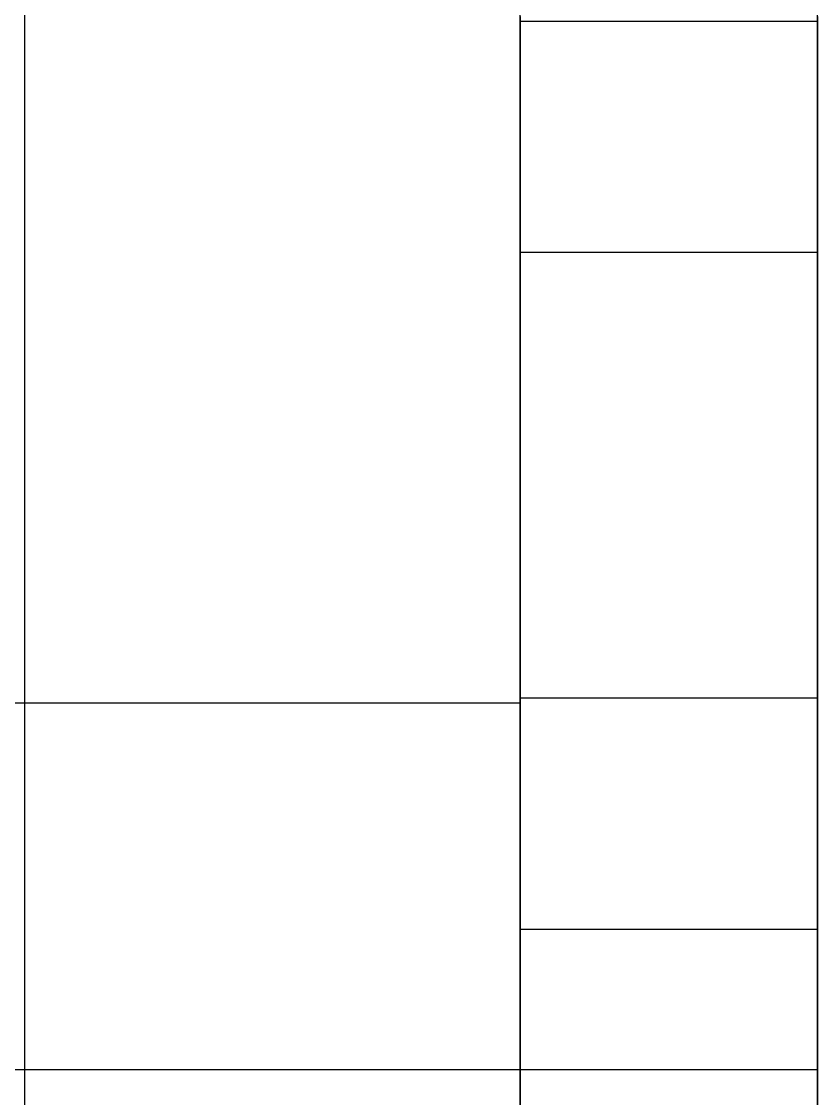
# Model space of a CAD drawing. Header units: metres. Extents: x 0 to 420, y 0 to 297.
# Drawn here: x 165.47 to 173.5, y 84.21 to 95.08 of the extents above; entities that cross this region are included whole.
import ezdxf

# ---------------------------------------------------------------- set-up
doc = ezdxf.new("R2010")
doc.units = ezdxf.units.M
doc.header["$LTSCALE"] = 0.5
doc.layers.add('DIMENSIONS', color=2, linetype='Continuous')
doc.layers.add('GEOMETRY', color=7, linetype='Continuous')

msp = doc.modelspace()

# ---------------------------------------------------------------- linework, layer by layer
at = {"layer": 'DIMENSIONS', "color": 2}
for p, q in [((165.5, 79.5), (165.5, 101.5)), ((170.5, 88.2), (156.1, 88.2)), ((170.5, 84.5), (161.1, 84.5))]:
    msp.add_line(p, q, dxfattribs=at)
at = {"layer": 'GEOMETRY'}
for p, q in [((170.5, 95.083), (170.5, 100.582)), ((173.5, 95.083), (173.5, 100.582)), ((170.5, 95.132), (170.5, 94.924)), ((170.5, 94.924), (170.5, 95.132)), ((170.5, 94.997), (170.5, 95.083)), ((170.5, 95.083), (170.5, 94.997)), ((173.5, 95.083), (170.5, 95.083)), ((173.5, 95.083), (170.5, 95.083)), ((173.5, 95.132), (173.5, 94.924)), ((173.5, 94.924), (173.5, 95.132)), ((173.5, 94.997), (173.5, 95.083)), ((173.5, 95.083), (173.5, 94.997)), ((170.5, 94.911), (170.5, 94.997)), ((170.5, 94.997), (170.5, 94.911)), ((170.5, 94.924), (170.5, 94.716)), ((170.5, 94.716), (170.5, 94.924)), ((173.5, 94.911), (173.5, 94.997)), ((173.5, 94.997), (173.5, 94.911)), ((173.5, 94.924), (173.5, 94.716)), ((173.5, 94.716), (173.5, 94.924)), ((170.5, 94.825), (170.5, 94.911)), ((170.5, 94.911), (170.5, 94.825)), ((170.5, 94.739), (170.5, 94.825)), ((170.5, 94.825), (170.5, 94.739)), ((173.5, 94.825), (173.5, 94.911)), ((173.5, 94.911), (173.5, 94.825)), ((173.5, 94.739), (173.5, 94.825)), ((173.5, 94.825), (173.5, 94.739)), ((170.5, 94.643), (170.5, 94.739)), ((170.5, 94.739), (170.5, 94.643)), ((170.5, 94.716), (170.5, 94.508)), ((170.5, 94.508), (170.5, 94.716)), ((173.5, 94.643), (173.5, 94.739)), ((173.5, 94.739), (173.5, 94.643)), ((173.5, 94.716), (173.5, 94.508)), ((173.5, 94.508), (173.5, 94.716)), ((170.5, 94.532), (170.5, 94.643)), ((170.5, 94.643), (170.5, 94.532)), ((173.5, 94.532), (173.5, 94.643)), ((173.5, 94.643), (173.5, 94.532)), ((170.5, 94.421), (170.5, 94.532)), ((170.5, 94.532), (170.5, 94.421)), ((170.5, 94.508), (170.5, 94.3)), ((170.5, 94.3), (170.5, 94.508)), ((173.5, 94.421), (173.5, 94.532)), ((173.5, 94.532), (173.5, 94.421)), ((173.5, 94.508), (173.5, 94.3)), ((173.5, 94.3), (173.5, 94.508)), ((170.5, 94.31), (170.5, 94.421)), ((170.5, 94.421), (170.5, 94.31)), ((173.5, 94.31), (173.5, 94.421)), ((173.5, 94.421), (173.5, 94.31)), ((170.5, 94.199), (170.5, 94.31)), ((170.5, 94.31), (170.5, 94.199)), ((170.5, 94.3), (170.5, 94.063)), ((170.5, 94.063), (170.5, 94.3)), ((173.5, 94.199), (173.5, 94.31)), ((173.5, 94.31), (173.5, 94.199)), ((173.5, 94.3), (173.5, 94.063)), ((173.5, 94.063), (173.5, 94.3)), ((170.5, 94.069), (170.5, 94.199)), ((170.5, 94.199), (170.5, 94.069)), ((173.5, 94.069), (173.5, 94.199)), ((173.5, 94.199), (173.5, 94.069)), ((170.5, 93.936), (170.5, 94.069)), ((170.5, 94.069), (170.5, 93.936)), ((170.5, 94.063), (170.5, 93.814)), ((170.5, 93.814), (170.5, 94.063)), ((173.5, 93.936), (173.5, 94.069)), ((173.5, 94.069), (173.5, 93.936)), ((173.5, 94.063), (173.5, 93.814)), ((173.5, 93.814), (173.5, 94.063)), ((170.5, 93.803), (170.5, 93.936)), ((170.5, 93.936), (170.5, 93.803)), ((173.5, 93.803), (173.5, 93.936)), ((173.5, 93.936), (173.5, 93.803)), ((170.5, 93.814), (170.5, 93.565)), ((170.5, 93.565), (170.5, 93.814)), ((170.5, 93.67), (170.5, 93.803)), ((170.5, 93.803), (170.5, 93.67)), ((173.5, 93.814), (173.5, 93.565)), ((173.5, 93.565), (173.5, 93.814)), ((173.5, 93.67), (173.5, 93.803)), ((173.5, 93.803), (173.5, 93.67)), ((170.5, 93.532), (170.5, 93.67)), ((170.5, 93.67), (170.5, 93.532)), ((173.5, 93.532), (173.5, 93.67)), ((173.5, 93.67), (173.5, 93.532)), ((170.5, 93.565), (170.5, 93.317)), ((170.5, 93.317), (170.5, 93.565)), ((170.5, 93.381), (170.5, 93.532)), ((170.5, 93.532), (170.5, 93.381)), ((173.5, 93.565), (173.5, 93.317)), ((173.5, 93.317), (173.5, 93.565)), ((173.5, 93.381), (173.5, 93.532)), ((173.5, 93.532), (173.5, 93.381)), ((170.5, 93.229), (170.5, 93.381)), ((170.5, 93.381), (170.5, 93.229)), ((170.5, 93.317), (170.5, 93.064)), ((170.5, 93.064), (170.5, 93.317)), ((173.5, 93.229), (173.5, 93.381)), ((173.5, 93.381), (173.5, 93.229)), ((173.5, 93.317), (173.5, 93.064)), ((173.5, 93.064), (173.5, 93.317)), ((170.5, 93.078), (170.5, 93.229)), ((170.5, 93.229), (170.5, 93.078)), ((173.5, 93.078), (173.5, 93.229)), ((173.5, 93.229), (173.5, 93.078)), ((170.5, 92.926), (170.5, 93.078)), ((170.5, 93.078), (170.5, 92.926)), ((173.5, 92.926), (173.5, 93.078)), ((173.5, 93.078), (173.5, 92.926)), ((170.5, 93.064), (170.5, 92.786)), ((170.5, 92.786), (170.5, 93.064)), ((173.5, 93.064), (173.5, 92.786)), ((173.5, 92.786), (173.5, 93.064)), ((170.5, 92.765), (170.5, 92.926)), ((170.5, 92.926), (170.5, 92.765)), ((173.5, 92.765), (173.5, 92.926)), ((173.5, 92.926), (173.5, 92.765)), ((170.5, 92.786), (170.5, 92.509)), ((170.5, 92.509), (170.5, 92.786)), ((170.5, 92.599), (170.5, 92.765)), ((170.5, 92.765), (170.5, 92.599)), ((170.547, 92.75), (170.5, 92.75)), ((170.5, 92.75), (170.5, 92.738)), ((170.5, 92.738), (170.5, 92.75)), ((170.547, 92.75), (170.5, 92.75)), ((170.5, 92.75), (170.5, 92.738)), ((170.5, 92.738), (170.5, 92.75)), ((170.594, 92.75), (170.547, 92.75)), ((170.594, 92.75), (170.547, 92.75)), ((170.641, 92.75), (170.594, 92.75)), ((170.641, 92.75), (170.594, 92.75)), ((170.688, 92.75), (170.641, 92.75)), ((170.688, 92.75), (170.641, 92.75)), ((170.734, 92.75), (170.688, 92.75)), ((170.734, 92.75), (170.688, 92.75)), ((170.781, 92.75), (170.734, 92.75)), ((170.781, 92.75), (170.734, 92.75)), ((170.828, 92.75), (170.781, 92.75)), ((170.828, 92.75), (170.781, 92.75)), ((170.875, 92.75), (170.828, 92.75)), ((170.875, 92.75), (170.828, 92.75)), ((170.922, 92.75), (170.875, 92.75)), ((170.922, 92.75), (170.875, 92.75)), ((170.969, 92.75), (170.922, 92.75)), ((170.969, 92.75), (170.922, 92.75)), ((171.016, 92.75), (170.969, 92.75)), ((171.016, 92.75), (170.969, 92.75)), ((171.062, 92.75), (171.016, 92.75)), ((171.062, 92.75), (171.016, 92.75)), ((171.109, 92.75), (171.062, 92.75)), ((171.109, 92.75), (171.062, 92.75)), ((171.156, 92.75), (171.109, 92.75)), ((171.156, 92.75), (171.109, 92.75)), ((171.203, 92.75), (171.156, 92.75)), ((171.203, 92.75), (171.156, 92.75)), ((171.25, 92.75), (171.203, 92.75)), ((171.25, 92.75), (171.203, 92.75)), ((171.297, 92.75), (171.25, 92.75)), ((171.297, 92.75), (171.25, 92.75)), ((171.344, 92.75), (171.297, 92.75)), ((171.344, 92.75), (171.297, 92.75)), ((171.391, 92.75), (171.344, 92.75)), ((171.391, 92.75), (171.344, 92.75)), ((171.438, 92.75), (171.391, 92.75)), ((171.438, 92.75), (171.391, 92.75)), ((171.484, 92.75), (171.438, 92.75)), ((171.484, 92.75), (171.438, 92.75)), ((171.531, 92.75), (171.484, 92.75)), ((171.531, 92.75), (171.484, 92.75)), ((171.578, 92.75), (171.531, 92.75)), ((171.578, 92.75), (171.531, 92.75)), ((171.625, 92.75), (171.578, 92.75)), ((171.625, 92.75), (171.578, 92.75)), ((171.672, 92.75), (171.625, 92.75)), ((171.672, 92.75), (171.625, 92.75)), ((171.719, 92.75), (171.672, 92.75)), ((171.719, 92.75), (171.672, 92.75)), ((171.766, 92.75), (171.719, 92.75)), ((171.766, 92.75), (171.719, 92.75)), ((171.812, 92.75), (171.766, 92.75)), ((171.812, 92.75), (171.766, 92.75)), ((171.859, 92.75), (171.812, 92.75)), ((171.859, 92.75), (171.812, 92.75)), ((171.906, 92.75), (171.859, 92.75)), ((171.906, 92.75), (171.859, 92.75)), ((171.953, 92.75), (171.906, 92.75)), ((171.953, 92.75), (171.906, 92.75)), ((172, 92.75), (171.953, 92.75)), ((172, 92.75), (171.953, 92.75)), ((172.047, 92.75), (172, 92.75)), ((172.047, 92.75), (172, 92.75)), ((172.094, 92.75), (172.047, 92.75)), ((172.094, 92.75), (172.047, 92.75)), ((172.141, 92.75), (172.094, 92.75)), ((172.141, 92.75), (172.094, 92.75)), ((172.188, 92.75), (172.141, 92.75)), ((172.188, 92.75), (172.141, 92.75)), ((172.234, 92.75), (172.188, 92.75)), ((172.234, 92.75), (172.188, 92.75)), ((172.281, 92.75), (172.234, 92.75)), ((172.281, 92.75), (172.234, 92.75)), ((172.328, 92.75), (172.281, 92.75)), ((172.328, 92.75), (172.281, 92.75)), ((172.375, 92.75), (172.328, 92.75)), ((172.375, 92.75), (172.328, 92.75)), ((172.422, 92.75), (172.375, 92.75)), ((172.422, 92.75), (172.375, 92.75)), ((172.469, 92.75), (172.422, 92.75)), ((172.469, 92.75), (172.422, 92.75)), ((172.516, 92.75), (172.469, 92.75)), ((172.516, 92.75), (172.469, 92.75)), ((172.562, 92.75), (172.516, 92.75)), ((172.562, 92.75), (172.516, 92.75)), ((172.609, 92.75), (172.562, 92.75)), ((172.609, 92.75), (172.562, 92.75)), ((172.656, 92.75), (172.609, 92.75)), ((172.656, 92.75), (172.609, 92.75)), ((172.703, 92.75), (172.656, 92.75)), ((172.703, 92.75), (172.656, 92.75)), ((172.75, 92.75), (172.703, 92.75)), ((172.75, 92.75), (172.703, 92.75)), ((172.797, 92.75), (172.75, 92.75)), ((172.797, 92.75), (172.75, 92.75)), ((172.844, 92.75), (172.797, 92.75)), ((172.844, 92.75), (172.797, 92.75)), ((172.891, 92.75), (172.844, 92.75)), ((172.891, 92.75), (172.844, 92.75)), ((172.938, 92.75), (172.891, 92.75)), ((172.938, 92.75), (172.891, 92.75)), ((172.984, 92.75), (172.938, 92.75)), ((172.984, 92.75), (172.938, 92.75)), ((173.031, 92.75), (172.984, 92.75)), ((173.031, 92.75), (172.984, 92.75)), ((173.078, 92.75), (173.031, 92.75)), ((173.078, 92.75), (173.031, 92.75)), ((173.125, 92.75), (173.078, 92.75)), ((173.125, 92.75), (173.078, 92.75)), ((173.172, 92.75), (173.125, 92.75)), ((173.172, 92.75), (173.125, 92.75)), ((173.219, 92.75), (173.172, 92.75)), ((173.219, 92.75), (173.172, 92.75)), ((173.266, 92.75), (173.219, 92.75)), ((173.266, 92.75), (173.219, 92.75)), ((173.312, 92.75), (173.266, 92.75)), ((173.312, 92.75), (173.266, 92.75)), ((173.359, 92.75), (173.312, 92.75)), ((173.359, 92.75), (173.312, 92.75)), ((173.406, 92.75), (173.359, 92.75)), ((173.406, 92.75), (173.359, 92.75)), ((173.453, 92.75), (173.406, 92.75)), ((173.453, 92.75), (173.406, 92.75)), ((173.5, 92.75), (173.453, 92.75)), ((173.5, 92.75), (173.453, 92.75)), ((173.5, 92.786), (173.5, 92.509)), ((173.5, 92.509), (173.5, 92.786)), ((173.5, 92.599), (173.5, 92.765)), ((173.5, 92.765), (173.5, 92.599)), ((173.5, 92.75), (173.5, 92.738)), ((173.5, 92.738), (173.5, 92.75)), ((173.5, 92.75), (173.5, 92.738)), ((173.5, 92.738), (173.5, 92.75)), ((170.5, 92.738), (170.5, 92.725)), ((170.5, 92.725), (170.5, 92.738)), ((170.5, 92.738), (170.5, 92.725)), ((170.5, 92.725), (170.5, 92.738)), ((170.5, 92.725), (170.5, 92.713)), ((170.5, 92.713), (170.5, 92.725)), ((170.5, 92.725), (170.5, 92.713)), ((170.5, 92.713), (170.5, 92.725)), ((170.5, 92.713), (170.5, 92.701)), ((170.5, 92.701), (170.5, 92.713)), ((170.5, 92.713), (170.5, 92.701)), ((170.5, 92.701), (170.5, 92.713)), ((170.5, 92.701), (170.5, 92.678)), ((170.5, 92.678), (170.5, 92.701)), ((170.5, 92.701), (170.5, 92.678)), ((170.5, 92.678), (170.5, 92.701)), ((170.5, 92.678), (170.5, 92.642)), ((170.5, 92.642), (170.5, 92.678)), ((170.5, 92.678), (170.5, 92.642)), ((170.5, 92.642), (170.5, 92.678)), ((170.5, 92.642), (170.5, 92.605)), ((170.5, 92.605), (170.5, 92.642)), ((170.5, 92.642), (170.5, 92.605)), ((170.5, 92.605), (170.5, 92.642)), ((173.5, 92.738), (173.5, 92.725)), ((173.5, 92.725), (173.5, 92.738)), ((173.5, 92.738), (173.5, 92.725)), ((173.5, 92.725), (173.5, 92.738)), ((173.5, 92.725), (173.5, 92.713)), ((173.5, 92.713), (173.5, 92.725)), ((173.5, 92.725), (173.5, 92.713)), ((173.5, 92.713), (173.5, 92.725)), ((173.5, 92.713), (173.5, 92.701)), ((173.5, 92.701), (173.5, 92.713)), ((173.5, 92.713), (173.5, 92.701)), ((173.5, 92.701), (173.5, 92.713)), ((173.5, 92.701), (173.5, 92.678)), ((173.5, 92.678), (173.5, 92.701)), ((173.5, 92.701), (173.5, 92.678)), ((173.5, 92.678), (173.5, 92.701)), ((173.5, 92.678), (173.5, 92.642)), ((173.5, 92.642), (173.5, 92.678)), ((173.5, 92.678), (173.5, 92.642)), ((173.5, 92.642), (173.5, 92.678)), ((173.5, 92.642), (173.5, 92.605)), ((173.5, 92.605), (173.5, 92.642)), ((173.5, 92.642), (173.5, 92.605)), ((173.5, 92.605), (173.5, 92.642)), ((170.5, 92.605), (170.5, 92.569)), ((170.5, 92.569), (170.5, 92.605)), ((170.5, 92.605), (170.5, 92.569)), ((170.5, 92.569), (170.5, 92.605)), ((170.5, 92.434), (170.5, 92.599)), ((170.5, 92.599), (170.5, 92.434)), ((170.5, 92.569), (170.5, 92.532)), ((170.5, 92.532), (170.5, 92.569)), ((170.5, 92.569), (170.5, 92.532)), ((170.5, 92.532), (170.5, 92.569)), ((170.5, 92.532), (170.5, 92.477)), ((170.5, 92.477), (170.5, 92.532)), ((170.5, 92.532), (170.5, 92.477)), ((170.5, 92.477), (170.5, 92.532)), ((173.5, 92.605), (173.5, 92.569)), ((173.5, 92.569), (173.5, 92.605)), ((173.5, 92.605), (173.5, 92.569)), ((173.5, 92.569), (173.5, 92.605)), ((173.5, 92.434), (173.5, 92.599)), ((173.5, 92.599), (173.5, 92.434)), ((173.5, 92.569), (173.5, 92.532)), ((173.5, 92.532), (173.5, 92.569)), ((173.5, 92.569), (173.5, 92.532)), ((173.5, 92.532), (173.5, 92.569)), ((173.5, 92.532), (173.5, 92.477)), ((173.5, 92.477), (173.5, 92.532)), ((173.5, 92.532), (173.5, 92.477)), ((173.5, 92.477), (173.5, 92.532)), ((170.5, 92.509), (170.5, 92.231)), ((170.5, 92.231), (170.5, 92.509)), ((170.5, 92.477), (170.5, 92.418)), ((170.5, 92.418), (170.5, 92.477)), ((170.5, 92.477), (170.5, 92.418)), ((170.5, 92.418), (170.5, 92.477)), ((170.5, 92.268), (170.5, 92.434)), ((170.5, 92.434), (170.5, 92.268)), ((170.5, 92.418), (170.5, 92.36)), ((170.5, 92.36), (170.5, 92.418)), ((170.5, 92.418), (170.5, 92.36)), ((170.5, 92.36), (170.5, 92.418)), ((173.5, 92.509), (173.5, 92.231)), ((173.5, 92.231), (173.5, 92.509)), ((173.5, 92.477), (173.5, 92.418)), ((173.5, 92.418), (173.5, 92.477)), ((173.5, 92.477), (173.5, 92.418)), ((173.5, 92.418), (173.5, 92.477)), ((173.5, 92.268), (173.5, 92.434)), ((173.5, 92.434), (173.5, 92.268)), ((173.5, 92.418), (173.5, 92.36)), ((173.5, 92.36), (173.5, 92.418)), ((173.5, 92.418), (173.5, 92.36)), ((173.5, 92.36), (173.5, 92.418)), ((170.5, 92.36), (170.5, 92.301)), ((170.5, 92.301), (170.5, 92.36)), ((170.5, 92.36), (170.5, 92.301)), ((170.5, 92.301), (170.5, 92.36)), ((173.5, 92.36), (173.5, 92.301)), ((173.5, 92.301), (173.5, 92.36)), ((173.5, 92.36), (173.5, 92.301)), ((173.5, 92.301), (173.5, 92.36)), ((170.5, 92.301), (170.5, 92.237)), ((170.5, 92.237), (170.5, 92.301)), ((170.5, 92.301), (170.5, 92.237)), ((170.5, 92.237), (170.5, 92.301)), ((170.5, 92.101), (170.5, 92.268)), ((170.5, 92.268), (170.5, 92.101)), ((170.5, 92.237), (170.5, 92.159)), ((170.5, 92.159), (170.5, 92.237)), ((170.5, 92.237), (170.5, 92.159)), ((170.5, 92.159), (170.5, 92.237)), ((170.5, 92.231), (170.5, 91.954)), ((170.5, 91.954), (170.5, 92.231)), ((173.5, 92.301), (173.5, 92.237)), ((173.5, 92.237), (173.5, 92.301)), ((173.5, 92.301), (173.5, 92.237)), ((173.5, 92.237), (173.5, 92.301)), ((173.5, 92.101), (173.5, 92.268)), ((173.5, 92.268), (173.5, 92.101)), ((173.5, 92.237), (173.5, 92.159)), ((173.5, 92.159), (173.5, 92.237)), ((173.5, 92.237), (173.5, 92.159)), ((173.5, 92.159), (173.5, 92.237)), ((173.5, 92.231), (173.5, 91.954)), ((173.5, 91.954), (173.5, 92.231)), ((170.5, 92.159), (170.5, 92.081)), ((170.5, 92.081), (170.5, 92.159)), ((170.5, 92.159), (170.5, 92.081)), ((170.5, 92.081), (170.5, 92.159)), ((170.5, 91.926), (170.5, 92.101)), ((170.5, 92.101), (170.5, 91.926)), ((173.5, 92.159), (173.5, 92.081)), ((173.5, 92.081), (173.5, 92.159)), ((173.5, 92.159), (173.5, 92.081)), ((173.5, 92.081), (173.5, 92.159)), ((173.5, 91.926), (173.5, 92.101)), ((173.5, 92.101), (173.5, 91.926)), ((170.5, 92.081), (170.5, 92.003)), ((170.5, 92.003), (170.5, 92.081)), ((170.5, 92.081), (170.5, 92.003)), ((170.5, 92.003), (170.5, 92.081)), ((170.5, 92.003), (170.5, 91.925)), ((170.5, 91.925), (170.5, 92.003)), ((170.5, 92.003), (170.5, 91.925)), ((170.5, 91.925), (170.5, 92.003)), ((173.5, 92.081), (173.5, 92.003)), ((173.5, 92.003), (173.5, 92.081)), ((173.5, 92.081), (173.5, 92.003)), ((173.5, 92.003), (173.5, 92.081)), ((173.5, 92.003), (173.5, 91.925)), ((173.5, 91.925), (173.5, 92.003)), ((173.5, 92.003), (173.5, 91.925)), ((173.5, 91.925), (173.5, 92.003)), ((170.5, 91.954), (170.5, 91.668)), ((170.5, 91.668), (170.5, 91.954)), ((170.5, 91.75), (170.5, 91.926)), ((170.5, 91.926), (170.5, 91.75)), ((170.5, 91.925), (170.5, 91.836)), ((170.5, 91.836), (170.5, 91.925)), ((170.5, 91.925), (170.5, 91.836)), ((170.5, 91.836), (170.5, 91.925)), ((173.5, 91.954), (173.5, 91.668)), ((173.5, 91.668), (173.5, 91.954)), ((173.5, 91.75), (173.5, 91.926)), ((173.5, 91.926), (173.5, 91.75)), ((173.5, 91.925), (173.5, 91.836)), ((173.5, 91.836), (173.5, 91.925)), ((173.5, 91.925), (173.5, 91.836)), ((173.5, 91.836), (173.5, 91.925)), ((170.5, 91.836), (170.5, 91.743)), ((170.5, 91.743), (170.5, 91.836)), ((170.5, 91.836), (170.5, 91.743)), ((170.5, 91.743), (170.5, 91.836)), ((173.5, 91.836), (173.5, 91.743)), ((173.5, 91.743), (173.5, 91.836)), ((173.5, 91.836), (173.5, 91.743)), ((173.5, 91.743), (173.5, 91.836)), ((170.5, 91.575), (170.5, 91.75)), ((170.5, 91.75), (170.5, 91.575)), ((170.5, 91.743), (170.5, 91.65)), ((170.5, 91.65), (170.5, 91.743)), ((170.5, 91.743), (170.5, 91.65)), ((170.5, 91.65), (170.5, 91.743)), ((170.5, 91.668), (170.5, 91.376)), ((170.5, 91.376), (170.5, 91.668)), ((173.5, 91.575), (173.5, 91.75)), ((173.5, 91.75), (173.5, 91.575)), ((173.5, 91.743), (173.5, 91.65)), ((173.5, 91.65), (173.5, 91.743)), ((173.5, 91.743), (173.5, 91.65)), ((173.5, 91.65), (173.5, 91.743)), ((173.5, 91.668), (173.5, 91.376)), ((173.5, 91.376), (173.5, 91.668)), ((170.5, 91.65), (170.5, 91.556)), ((170.5, 91.556), (170.5, 91.65)), ((170.5, 91.65), (170.5, 91.556)), ((170.5, 91.556), (170.5, 91.65)), ((170.5, 91.399), (170.5, 91.575)), ((170.5, 91.575), (170.5, 91.399)), ((170.5, 91.556), (170.5, 91.461)), ((170.5, 91.461), (170.5, 91.556)), ((170.5, 91.556), (170.5, 91.461)), ((170.5, 91.461), (170.5, 91.556)), ((173.5, 91.65), (173.5, 91.556)), ((173.5, 91.556), (173.5, 91.65)), ((173.5, 91.65), (173.5, 91.556)), ((173.5, 91.556), (173.5, 91.65)), ((173.5, 91.399), (173.5, 91.575)), ((173.5, 91.575), (173.5, 91.399)), ((173.5, 91.556), (173.5, 91.461)), ((173.5, 91.461), (173.5, 91.556)), ((173.5, 91.556), (173.5, 91.461)), ((173.5, 91.461), (173.5, 91.556)), ((170.5, 91.461), (170.5, 91.357)), ((170.5, 91.357), (170.5, 91.461)), ((170.5, 91.461), (170.5, 91.357)), ((170.5, 91.357), (170.5, 91.461)), ((173.5, 91.461), (173.5, 91.357)), ((173.5, 91.357), (173.5, 91.461)), ((173.5, 91.461), (173.5, 91.357)), ((173.5, 91.357), (173.5, 91.461)), ((170.5, 91.221), (170.5, 91.399)), ((170.5, 91.399), (170.5, 91.221)), ((170.5, 91.376), (170.5, 91.084)), ((170.5, 91.084), (170.5, 91.376)), ((170.5, 91.357), (170.5, 91.253)), ((170.5, 91.253), (170.5, 91.357)), ((170.5, 91.357), (170.5, 91.253)), ((170.5, 91.253), (170.5, 91.357)), ((173.5, 91.221), (173.5, 91.399)), ((173.5, 91.399), (173.5, 91.221)), ((173.5, 91.376), (173.5, 91.084)), ((173.5, 91.084), (173.5, 91.376)), ((173.5, 91.357), (173.5, 91.253)), ((173.5, 91.253), (173.5, 91.357)), ((173.5, 91.357), (173.5, 91.253)), ((173.5, 91.253), (173.5, 91.357)), ((170.5, 91.253), (170.5, 91.149)), ((170.5, 91.149), (170.5, 91.253)), ((170.5, 91.253), (170.5, 91.149)), ((170.5, 91.149), (170.5, 91.253)), ((170.5, 91.041), (170.5, 91.221)), ((170.5, 91.221), (170.5, 91.041)), ((173.5, 91.253), (173.5, 91.149)), ((173.5, 91.149), (173.5, 91.253)), ((173.5, 91.253), (173.5, 91.149)), ((173.5, 91.149), (173.5, 91.253)), ((173.5, 91.041), (173.5, 91.221)), ((173.5, 91.221), (173.5, 91.041)), ((170.5, 91.149), (170.5, 91.045)), ((170.5, 91.045), (170.5, 91.149)), ((170.5, 91.149), (170.5, 91.045)), ((170.5, 91.045), (170.5, 91.149)), ((173.5, 91.149), (173.5, 91.045)), ((173.5, 91.045), (173.5, 91.149)), ((173.5, 91.149), (173.5, 91.045)), ((173.5, 91.045), (173.5, 91.149)), ((170.5, 91.084), (170.5, 90.792)), ((170.5, 90.792), (170.5, 91.084)), ((170.5, 91.045), (170.5, 90.938)), ((170.5, 90.938), (170.5, 91.045)), ((170.5, 91.045), (170.5, 90.938)), ((170.5, 90.938), (170.5, 91.045)), ((170.5, 90.861), (170.5, 91.041)), ((170.5, 91.041), (170.5, 90.861)), ((173.5, 91.084), (173.5, 90.792)), ((173.5, 90.792), (173.5, 91.084)), ((173.5, 91.045), (173.5, 90.938)), ((173.5, 90.938), (173.5, 91.045)), ((173.5, 91.045), (173.5, 90.938)), ((173.5, 90.938), (173.5, 91.045)), ((173.5, 90.861), (173.5, 91.041)), ((173.5, 91.041), (173.5, 90.861)), ((170.5, 90.938), (170.5, 90.829)), ((170.5, 90.829), (170.5, 90.938)), ((170.5, 90.938), (170.5, 90.829)), ((170.5, 90.829), (170.5, 90.938)), ((173.5, 90.938), (173.5, 90.829)), ((173.5, 90.829), (173.5, 90.938)), ((173.5, 90.938), (173.5, 90.829)), ((173.5, 90.829), (173.5, 90.938)), ((170.5, 90.68), (170.5, 90.861)), ((170.5, 90.861), (170.5, 90.68)), ((170.5, 90.829), (170.5, 90.719)), ((170.5, 90.719), (170.5, 90.829)), ((170.5, 90.829), (170.5, 90.719)), ((170.5, 90.719), (170.5, 90.829)), ((170.5, 90.792), (170.5, 90.5)), ((170.5, 90.5), (170.5, 90.792)), ((173.5, 90.68), (173.5, 90.861)), ((173.5, 90.861), (173.5, 90.68)), ((173.5, 90.829), (173.5, 90.719)), ((173.5, 90.719), (173.5, 90.829)), ((173.5, 90.829), (173.5, 90.719)), ((173.5, 90.719), (173.5, 90.829)), ((173.5, 90.792), (173.5, 90.5)), ((173.5, 90.5), (173.5, 90.792)), ((170.5, 90.719), (170.5, 90.61)), ((170.5, 90.61), (170.5, 90.719)), ((170.5, 90.719), (170.5, 90.61)), ((170.5, 90.61), (170.5, 90.719)), ((170.5, 90.5), (170.5, 90.68)), ((170.5, 90.68), (170.5, 90.5)), ((173.5, 90.719), (173.5, 90.61)), ((173.5, 90.61), (173.5, 90.719)), ((173.5, 90.719), (173.5, 90.61)), ((173.5, 90.61), (173.5, 90.719)), ((173.5, 90.5), (173.5, 90.68)), ((173.5, 90.68), (173.5, 90.5)), ((170.5, 90.61), (170.5, 90.5)), ((170.5, 90.5), (170.5, 90.61)), ((170.5, 90.61), (170.5, 90.5)), ((170.5, 90.5), (170.5, 90.61)), ((173.5, 90.61), (173.5, 90.5)), ((173.5, 90.5), (173.5, 90.61)), ((173.5, 90.61), (173.5, 90.5)), ((173.5, 90.5), (173.5, 90.61)), ((170.5, 90.32), (170.5, 90.5)), ((170.5, 90.5), (170.5, 90.39)), ((170.5, 90.39), (170.5, 90.5)), ((170.5, 90.5), (170.5, 90.39)), ((170.5, 90.39), (170.5, 90.5)), ((170.5, 90.5), (170.5, 90.208)), ((170.5, 90.208), (170.5, 90.5)), ((170.5, 90.5), (170.5, 90.32)), ((173.5, 90.32), (173.5, 90.5)), ((173.5, 90.5), (173.5, 90.39)), ((173.5, 90.39), (173.5, 90.5)), ((173.5, 90.5), (173.5, 90.39)), ((173.5, 90.39), (173.5, 90.5)), ((173.5, 90.5), (173.5, 90.208)), ((173.5, 90.208), (173.5, 90.5)), ((173.5, 90.5), (173.5, 90.32)), ((170.5, 90.39), (170.5, 90.281)), ((170.5, 90.281), (170.5, 90.39)), ((170.5, 90.39), (170.5, 90.281)), ((170.5, 90.281), (170.5, 90.39)), ((173.5, 90.39), (173.5, 90.281)), ((173.5, 90.281), (173.5, 90.39)), ((173.5, 90.39), (173.5, 90.281)), ((173.5, 90.281), (173.5, 90.39)), ((170.5, 90.139), (170.5, 90.32)), ((170.5, 90.32), (170.5, 90.139)), ((170.5, 90.281), (170.5, 90.171)), ((170.5, 90.171), (170.5, 90.281)), ((170.5, 90.281), (170.5, 90.171)), ((170.5, 90.171), (170.5, 90.281)), ((173.5, 90.139), (173.5, 90.32)), ((173.5, 90.32), (173.5, 90.139)), ((173.5, 90.281), (173.5, 90.171)), ((173.5, 90.171), (173.5, 90.281)), ((173.5, 90.281), (173.5, 90.171)), ((173.5, 90.171), (173.5, 90.281)), ((170.5, 90.208), (170.5, 89.916)), ((170.5, 89.916), (170.5, 90.208)), ((170.5, 90.171), (170.5, 90.062)), ((170.5, 90.062), (170.5, 90.171)), ((170.5, 90.171), (170.5, 90.062)), ((170.5, 90.062), (170.5, 90.171)), ((170.5, 89.959), (170.5, 90.139)), ((170.5, 90.139), (170.5, 89.959)), ((173.5, 90.208), (173.5, 89.916)), ((173.5, 89.916), (173.5, 90.208)), ((173.5, 90.171), (173.5, 90.062)), ((173.5, 90.062), (173.5, 90.171)), ((173.5, 90.171), (173.5, 90.062)), ((173.5, 90.062), (173.5, 90.171)), ((173.5, 89.959), (173.5, 90.139)), ((173.5, 90.139), (173.5, 89.959)), ((170.5, 90.062), (170.5, 89.955)), ((170.5, 89.955), (170.5, 90.062)), ((170.5, 90.062), (170.5, 89.955)), ((170.5, 89.955), (170.5, 90.062)), ((173.5, 90.062), (173.5, 89.955)), ((173.5, 89.955), (173.5, 90.062)), ((173.5, 90.062), (173.5, 89.955)), ((173.5, 89.955), (173.5, 90.062)), ((170.5, 89.779), (170.5, 89.959)), ((170.5, 89.959), (170.5, 89.779)), ((170.5, 89.955), (170.5, 89.851)), ((170.5, 89.851), (170.5, 89.955)), ((170.5, 89.955), (170.5, 89.851)), ((170.5, 89.851), (170.5, 89.955)), ((170.5, 89.916), (170.5, 89.624)), ((170.5, 89.624), (170.5, 89.916)), ((173.5, 89.779), (173.5, 89.959)), ((173.5, 89.959), (173.5, 89.779)), ((173.5, 89.955), (173.5, 89.851)), ((173.5, 89.851), (173.5, 89.955)), ((173.5, 89.955), (173.5, 89.851)), ((173.5, 89.851), (173.5, 89.955)), ((173.5, 89.916), (173.5, 89.624)), ((173.5, 89.624), (173.5, 89.916)), ((170.5, 89.851), (170.5, 89.747)), ((170.5, 89.747), (170.5, 89.851)), ((170.5, 89.851), (170.5, 89.747)), ((170.5, 89.747), (170.5, 89.851)), ((173.5, 89.851), (173.5, 89.747)), ((173.5, 89.747), (173.5, 89.851)), ((173.5, 89.851), (173.5, 89.747)), ((173.5, 89.747), (173.5, 89.851)), ((170.5, 89.601), (170.5, 89.779)), ((170.5, 89.779), (170.5, 89.601)), ((170.5, 89.747), (170.5, 89.643)), ((170.5, 89.643), (170.5, 89.747)), ((170.5, 89.747), (170.5, 89.643)), ((170.5, 89.643), (170.5, 89.747)), ((173.5, 89.601), (173.5, 89.779)), ((173.5, 89.779), (173.5, 89.601)), ((173.5, 89.747), (173.5, 89.643)), ((173.5, 89.643), (173.5, 89.747)), ((173.5, 89.747), (173.5, 89.643)), ((173.5, 89.643), (173.5, 89.747)), ((170.5, 89.643), (170.5, 89.539)), ((170.5, 89.539), (170.5, 89.643)), ((170.5, 89.643), (170.5, 89.539)), ((170.5, 89.539), (170.5, 89.643)), ((170.5, 89.624), (170.5, 89.332)), ((170.5, 89.332), (170.5, 89.624)), ((170.5, 89.425), (170.5, 89.601)), ((170.5, 89.601), (170.5, 89.425)), ((173.5, 89.643), (173.5, 89.539)), ((173.5, 89.539), (173.5, 89.643)), ((173.5, 89.643), (173.5, 89.539)), ((173.5, 89.539), (173.5, 89.643)), ((173.5, 89.624), (173.5, 89.332)), ((173.5, 89.332), (173.5, 89.624)), ((173.5, 89.425), (173.5, 89.601)), ((173.5, 89.601), (173.5, 89.425)), ((170.5, 89.539), (170.5, 89.444)), ((170.5, 89.444), (170.5, 89.539)), ((170.5, 89.539), (170.5, 89.444)), ((170.5, 89.444), (170.5, 89.539)), ((173.5, 89.539), (173.5, 89.444)), ((173.5, 89.444), (173.5, 89.539)), ((173.5, 89.539), (173.5, 89.444)), ((173.5, 89.444), (173.5, 89.539)), ((170.5, 89.444), (170.5, 89.35)), ((170.5, 89.35), (170.5, 89.444)), ((170.5, 89.444), (170.5, 89.35)), ((170.5, 89.35), (170.5, 89.444)), ((170.5, 89.25), (170.5, 89.425)), ((170.5, 89.425), (170.5, 89.25)), ((173.5, 89.444), (173.5, 89.35)), ((173.5, 89.35), (173.5, 89.444)), ((173.5, 89.444), (173.5, 89.35)), ((173.5, 89.35), (173.5, 89.444)), ((173.5, 89.25), (173.5, 89.425)), ((173.5, 89.425), (173.5, 89.25)), ((170.5, 89.35), (170.5, 89.257)), ((170.5, 89.257), (170.5, 89.35)), ((170.5, 89.35), (170.5, 89.257)), ((170.5, 89.257), (170.5, 89.35)), ((170.5, 89.332), (170.5, 89.046)), ((170.5, 89.046), (170.5, 89.332)), ((173.5, 89.35), (173.5, 89.257)), ((173.5, 89.257), (173.5, 89.35)), ((173.5, 89.35), (173.5, 89.257)), ((173.5, 89.257), (173.5, 89.35)), ((173.5, 89.332), (173.5, 89.046)), ((173.5, 89.046), (173.5, 89.332)), ((170.5, 89.257), (170.5, 89.164)), ((170.5, 89.164), (170.5, 89.257)), ((170.5, 89.257), (170.5, 89.164)), ((170.5, 89.164), (170.5, 89.257)), ((170.5, 89.074), (170.5, 89.25)), ((170.5, 89.25), (170.5, 89.074)), ((170.5, 89.164), (170.5, 89.075)), ((170.5, 89.075), (170.5, 89.164)), ((170.5, 89.164), (170.5, 89.075)), ((170.5, 89.075), (170.5, 89.164)), ((173.5, 89.257), (173.5, 89.164)), ((173.5, 89.164), (173.5, 89.257)), ((173.5, 89.257), (173.5, 89.164)), ((173.5, 89.164), (173.5, 89.257)), ((173.5, 89.074), (173.5, 89.25)), ((173.5, 89.25), (173.5, 89.074)), ((173.5, 89.164), (173.5, 89.075)), ((173.5, 89.075), (173.5, 89.164)), ((173.5, 89.164), (173.5, 89.075)), ((173.5, 89.075), (173.5, 89.164)), ((170.5, 89.075), (170.5, 88.997)), ((170.5, 88.997), (170.5, 89.075)), ((170.5, 89.075), (170.5, 88.997)), ((170.5, 88.997), (170.5, 89.075)), ((170.5, 88.899), (170.5, 89.074)), ((170.5, 89.074), (170.5, 88.899)), ((170.5, 89.046), (170.5, 88.769)), ((170.5, 88.769), (170.5, 89.046)), ((173.5, 89.075), (173.5, 88.997)), ((173.5, 88.997), (173.5, 89.075)), ((173.5, 89.075), (173.5, 88.997)), ((173.5, 88.997), (173.5, 89.075)), ((173.5, 88.899), (173.5, 89.074)), ((173.5, 89.074), (173.5, 88.899)), ((173.5, 89.046), (173.5, 88.769)), ((173.5, 88.769), (173.5, 89.046)), ((170.5, 88.997), (170.5, 88.919)), ((170.5, 88.919), (170.5, 88.997)), ((170.5, 88.997), (170.5, 88.919)), ((170.5, 88.919), (170.5, 88.997)), ((173.5, 88.997), (173.5, 88.919)), ((173.5, 88.919), (173.5, 88.997)), ((173.5, 88.997), (173.5, 88.919)), ((173.5, 88.919), (173.5, 88.997)), ((170.5, 88.919), (170.5, 88.841)), ((170.5, 88.841), (170.5, 88.919)), ((170.5, 88.919), (170.5, 88.841)), ((170.5, 88.841), (170.5, 88.919)), ((170.5, 88.732), (170.5, 88.899)), ((170.5, 88.899), (170.5, 88.732)), ((170.5, 88.841), (170.5, 88.763)), ((170.5, 88.763), (170.5, 88.841)), ((170.5, 88.841), (170.5, 88.763)), ((170.5, 88.763), (170.5, 88.841)), ((173.5, 88.919), (173.5, 88.841)), ((173.5, 88.841), (173.5, 88.919)), ((173.5, 88.919), (173.5, 88.841)), ((173.5, 88.841), (173.5, 88.919)), ((173.5, 88.732), (173.5, 88.899)), ((173.5, 88.899), (173.5, 88.732)), ((173.5, 88.841), (173.5, 88.763)), ((173.5, 88.763), (173.5, 88.841)), ((173.5, 88.841), (173.5, 88.763)), ((173.5, 88.763), (173.5, 88.841)), ((170.5, 88.769), (170.5, 88.491)), ((170.5, 88.491), (170.5, 88.769)), ((170.5, 88.763), (170.5, 88.699)), ((170.5, 88.699), (170.5, 88.763)), ((170.5, 88.763), (170.5, 88.699)), ((170.5, 88.699), (170.5, 88.763)), ((170.5, 88.566), (170.5, 88.732)), ((170.5, 88.732), (170.5, 88.566)), ((173.5, 88.769), (173.5, 88.491)), ((173.5, 88.491), (173.5, 88.769)), ((173.5, 88.763), (173.5, 88.699)), ((173.5, 88.699), (173.5, 88.763)), ((173.5, 88.763), (173.5, 88.699)), ((173.5, 88.699), (173.5, 88.763)), ((173.5, 88.566), (173.5, 88.732)), ((173.5, 88.732), (173.5, 88.566)), ((170.5, 88.699), (170.5, 88.64)), ((170.5, 88.64), (170.5, 88.699)), ((170.5, 88.699), (170.5, 88.64)), ((170.5, 88.64), (170.5, 88.699)), ((170.5, 88.64), (170.5, 88.582)), ((170.5, 88.582), (170.5, 88.64)), ((170.5, 88.64), (170.5, 88.582)), ((170.5, 88.582), (170.5, 88.64)), ((173.5, 88.699), (173.5, 88.64)), ((173.5, 88.64), (173.5, 88.699)), ((173.5, 88.699), (173.5, 88.64)), ((173.5, 88.64), (173.5, 88.699)), ((173.5, 88.64), (173.5, 88.582)), ((173.5, 88.582), (173.5, 88.64)), ((173.5, 88.64), (173.5, 88.582)), ((173.5, 88.582), (173.5, 88.64)), ((170.5, 88.582), (170.5, 88.523)), ((170.5, 88.523), (170.5, 88.582)), ((170.5, 88.582), (170.5, 88.523)), ((170.5, 88.523), (170.5, 88.582)), ((170.5, 88.401), (170.5, 88.566)), ((170.5, 88.566), (170.5, 88.401)), ((170.5, 88.523), (170.5, 88.468)), ((170.5, 88.468), (170.5, 88.523)), ((170.5, 88.523), (170.5, 88.468)), ((170.5, 88.468), (170.5, 88.523)), ((173.5, 88.582), (173.5, 88.523)), ((173.5, 88.523), (173.5, 88.582)), ((173.5, 88.582), (173.5, 88.523)), ((173.5, 88.523), (173.5, 88.582)), ((173.5, 88.401), (173.5, 88.566)), ((173.5, 88.566), (173.5, 88.401)), ((173.5, 88.523), (173.5, 88.468)), ((173.5, 88.468), (173.5, 88.523)), ((173.5, 88.523), (173.5, 88.468)), ((173.5, 88.468), (173.5, 88.523)), ((170.5, 88.491), (170.5, 88.214)), ((170.5, 88.214), (170.5, 88.491)), ((170.5, 88.468), (170.5, 88.431)), ((170.5, 88.431), (170.5, 88.468)), ((170.5, 88.468), (170.5, 88.431)), ((170.5, 88.431), (170.5, 88.468)), ((170.5, 88.431), (170.5, 88.395)), ((170.5, 88.395), (170.5, 88.431)), ((170.5, 88.431), (170.5, 88.395)), ((170.5, 88.395), (170.5, 88.431)), ((170.5, 88.235), (170.5, 88.401)), ((170.5, 88.401), (170.5, 88.235)), ((170.5, 88.395), (170.5, 88.358)), ((170.5, 88.358), (170.5, 88.395)), ((170.5, 88.395), (170.5, 88.358)), ((170.5, 88.358), (170.5, 88.395)), ((173.5, 88.491), (173.5, 88.214)), ((173.5, 88.214), (173.5, 88.491)), ((173.5, 88.468), (173.5, 88.431)), ((173.5, 88.431), (173.5, 88.468)), ((173.5, 88.468), (173.5, 88.431)), ((173.5, 88.431), (173.5, 88.468)), ((173.5, 88.431), (173.5, 88.395)), ((173.5, 88.395), (173.5, 88.431)), ((173.5, 88.431), (173.5, 88.395)), ((173.5, 88.395), (173.5, 88.431)), ((173.5, 88.235), (173.5, 88.401)), ((173.5, 88.401), (173.5, 88.235)), ((173.5, 88.395), (173.5, 88.358)), ((173.5, 88.358), (173.5, 88.395)), ((173.5, 88.395), (173.5, 88.358)), ((173.5, 88.358), (173.5, 88.395)), ((170.5, 88.358), (170.5, 88.322)), ((170.5, 88.322), (170.5, 88.358)), ((170.5, 88.358), (170.5, 88.322)), ((170.5, 88.322), (170.5, 88.358)), ((170.5, 88.322), (170.5, 88.299)), ((170.5, 88.299), (170.5, 88.322)), ((170.5, 88.322), (170.5, 88.299)), ((170.5, 88.299), (170.5, 88.322)), ((170.5, 88.299), (170.5, 88.287)), ((170.5, 88.287), (170.5, 88.299)), ((170.5, 88.299), (170.5, 88.287)), ((170.5, 88.287), (170.5, 88.299)), ((170.5, 88.287), (170.5, 88.275)), ((170.5, 88.275), (170.5, 88.287)), ((170.5, 88.287), (170.5, 88.275)), ((170.5, 88.275), (170.5, 88.287)), ((173.5, 88.358), (173.5, 88.322)), ((173.5, 88.322), (173.5, 88.358)), ((173.5, 88.358), (173.5, 88.322)), ((173.5, 88.322), (173.5, 88.358)), ((173.5, 88.322), (173.5, 88.299)), ((173.5, 88.299), (173.5, 88.322)), ((173.5, 88.322), (173.5, 88.299)), ((173.5, 88.299), (173.5, 88.322)), ((173.5, 88.299), (173.5, 88.287)), ((173.5, 88.287), (173.5, 88.299)), ((173.5, 88.299), (173.5, 88.287)), ((173.5, 88.287), (173.5, 88.299)), ((173.5, 88.287), (173.5, 88.275)), ((173.5, 88.275), (173.5, 88.287)), ((173.5, 88.287), (173.5, 88.275)), ((173.5, 88.275), (173.5, 88.287)), ((170.5, 88.275), (170.5, 88.262)), ((170.5, 88.262), (170.5, 88.275)), ((170.5, 88.275), (170.5, 88.262)), ((170.5, 88.262), (170.5, 88.275)), ((170.5, 88.262), (170.5, 88.25)), ((170.5, 88.25), (170.5, 88.262)), ((170.5, 88.262), (170.5, 88.25)), ((170.5, 88.25), (170.5, 88.262)), ((173.5, 88.25), (170.5, 88.25)), ((173.5, 88.25), (170.5, 88.25)), ((170.5, 88.074), (170.5, 88.235)), ((170.5, 88.235), (170.5, 88.074)), ((170.5, 88.214), (170.5, 87.936)), ((170.5, 87.936), (170.5, 88.214)), ((173.5, 88.275), (173.5, 88.262)), ((173.5, 88.262), (173.5, 88.275)), ((173.5, 88.275), (173.5, 88.262)), ((173.5, 88.262), (173.5, 88.275)), ((173.5, 88.262), (173.5, 88.25)), ((173.5, 88.25), (173.5, 88.262)), ((173.5, 88.262), (173.5, 88.25)), ((173.5, 88.25), (173.5, 88.262)), ((173.5, 88.074), (173.5, 88.235)), ((173.5, 88.235), (173.5, 88.074)), ((173.5, 88.214), (173.5, 87.936)), ((173.5, 87.936), (173.5, 88.214)), ((170.5, 87.922), (170.5, 88.074)), ((170.5, 88.074), (170.5, 87.922)), ((173.5, 87.922), (173.5, 88.074)), ((173.5, 88.074), (173.5, 87.922)), ((170.5, 87.936), (170.5, 87.683)), ((170.5, 87.683), (170.5, 87.936)), ((170.5, 87.771), (170.5, 87.922)), ((170.5, 87.922), (170.5, 87.771)), ((173.5, 87.936), (173.5, 87.683)), ((173.5, 87.683), (173.5, 87.936)), ((173.5, 87.771), (173.5, 87.922)), ((173.5, 87.922), (173.5, 87.771)), ((170.5, 87.619), (170.5, 87.771)), ((170.5, 87.771), (170.5, 87.619)), ((173.5, 87.619), (173.5, 87.771)), ((173.5, 87.771), (173.5, 87.619)), ((170.5, 87.683), (170.5, 87.435)), ((170.5, 87.435), (170.5, 87.683)), ((173.5, 87.683), (173.5, 87.435)), ((173.5, 87.435), (173.5, 87.683)), ((170.5, 87.468), (170.5, 87.619)), ((170.5, 87.619), (170.5, 87.468)), ((173.5, 87.468), (173.5, 87.619)), ((173.5, 87.619), (173.5, 87.468)), ((170.5, 87.33), (170.5, 87.468)), ((170.5, 87.468), (170.5, 87.33)), ((170.5, 87.435), (170.5, 87.186)), ((170.5, 87.186), (170.5, 87.435)), ((173.5, 87.33), (173.5, 87.468)), ((173.5, 87.468), (173.5, 87.33)), ((173.5, 87.435), (173.5, 87.186)), ((173.5, 87.186), (173.5, 87.435)), ((170.5, 87.197), (170.5, 87.33)), ((170.5, 87.33), (170.5, 87.197)), ((173.5, 87.197), (173.5, 87.33)), ((173.5, 87.33), (173.5, 87.197)), ((170.5, 87.064), (170.5, 87.197)), ((170.5, 87.197), (170.5, 87.064)), ((170.5, 87.186), (170.5, 86.937)), ((170.5, 86.937), (170.5, 87.186)), ((173.5, 87.064), (173.5, 87.197)), ((173.5, 87.197), (173.5, 87.064)), ((173.5, 87.186), (173.5, 86.937)), ((173.5, 86.937), (173.5, 87.186)), ((170.5, 86.931), (170.5, 87.064)), ((170.5, 87.064), (170.5, 86.931)), ((173.5, 86.931), (173.5, 87.064)), ((173.5, 87.064), (173.5, 86.931)), ((170.5, 86.937), (170.5, 86.7)), ((170.5, 86.7), (170.5, 86.937)), ((170.5, 86.801), (170.5, 86.931)), ((170.5, 86.931), (170.5, 86.801)), ((173.5, 86.937), (173.5, 86.7)), ((173.5, 86.7), (173.5, 86.937)), ((173.5, 86.801), (173.5, 86.931)), ((173.5, 86.931), (173.5, 86.801)), ((170.5, 86.69), (170.5, 86.801)), ((170.5, 86.801), (170.5, 86.69)), ((173.5, 86.69), (173.5, 86.801)), ((173.5, 86.801), (173.5, 86.69)), ((170.5, 86.7), (170.5, 86.492)), ((170.5, 86.492), (170.5, 86.7)), ((170.5, 86.579), (170.5, 86.69)), ((170.5, 86.69), (170.5, 86.579)), ((173.5, 86.7), (173.5, 86.492)), ((173.5, 86.492), (173.5, 86.7)), ((173.5, 86.579), (173.5, 86.69)), ((173.5, 86.69), (173.5, 86.579)), ((170.5, 86.468), (170.5, 86.579)), ((170.5, 86.579), (170.5, 86.468)), ((173.5, 86.468), (173.5, 86.579)), ((173.5, 86.579), (173.5, 86.468)), ((170.5, 86.492), (170.5, 86.284)), ((170.5, 86.284), (170.5, 86.492)), ((170.5, 86.357), (170.5, 86.468)), ((170.5, 86.468), (170.5, 86.357)), ((173.5, 86.492), (173.5, 86.284)), ((173.5, 86.284), (173.5, 86.492)), ((173.5, 86.357), (173.5, 86.468)), ((173.5, 86.468), (173.5, 86.357)), ((170.5, 86.261), (170.5, 86.357)), ((170.5, 86.357), (170.5, 86.261)), ((173.5, 86.261), (173.5, 86.357)), ((173.5, 86.357), (173.5, 86.261)), ((170.5, 86.284), (170.5, 86.076)), ((170.5, 86.076), (170.5, 86.284)), ((170.5, 86.175), (170.5, 86.261)), ((170.5, 86.261), (170.5, 86.175)), ((173.5, 86.284), (173.5, 86.076)), ((173.5, 86.076), (173.5, 86.284)), ((173.5, 86.175), (173.5, 86.261)), ((173.5, 86.261), (173.5, 86.175)), ((170.5, 86.089), (170.5, 86.175)), ((170.5, 86.175), (170.5, 86.089)), ((173.5, 86.089), (173.5, 86.175)), ((173.5, 86.175), (173.5, 86.089)), ((170.5, 86.003), (170.5, 86.089)), ((170.5, 86.089), (170.5, 86.003)), ((170.5, 86.076), (170.5, 85.868)), ((170.5, 85.868), (170.5, 86.076)), ((170.5, 85.917), (170.5, 86.003)), ((170.5, 86.003), (170.5, 85.917)), ((173.5, 86.003), (173.5, 86.089)), ((173.5, 86.089), (173.5, 86.003)), ((173.5, 86.076), (173.5, 85.868)), ((173.5, 85.868), (173.5, 86.076)), ((173.5, 85.917), (173.5, 86.003)), ((173.5, 86.003), (173.5, 85.917)), ((170.5, 85.917), (170.5, 80.418)), ((170.5, 80.418), (170.5, 85.917)), ((173.5, 85.917), (170.5, 85.917)), ((173.5, 85.917), (170.5, 85.917)), ((173.5, 85.917), (173.5, 80.418)), ((173.5, 80.418), (173.5, 85.917)), ((170.5, 85.868), (170.5, 85.697)), ((170.5, 85.697), (170.5, 85.868)), ((173.5, 85.868), (173.5, 85.697)), ((173.5, 85.697), (173.5, 85.868)), ((170.5, 85.697), (170.5, 85.541)), ((170.5, 85.541), (170.5, 85.697)), ((173.5, 85.697), (173.5, 85.541)), ((173.5, 85.541), (173.5, 85.697)), ((170.5, 85.541), (170.5, 85.385)), ((170.5, 85.385), (170.5, 85.541)), ((173.5, 85.541), (173.5, 85.385)), ((173.5, 85.385), (173.5, 85.541)), ((170.5, 85.385), (170.5, 85.228)), ((170.5, 85.228), (170.5, 85.385)), ((173.5, 85.385), (173.5, 85.228)), ((173.5, 85.228), (173.5, 85.385)), ((170.5, 85.228), (170.5, 85.08)), ((170.5, 85.08), (170.5, 85.228)), ((173.5, 85.228), (173.5, 85.08)), ((173.5, 85.08), (173.5, 85.228)), ((170.5, 85.08), (170.5, 84.983)), ((170.5, 84.983), (170.5, 85.08)), ((173.5, 85.08), (173.5, 84.983)), ((173.5, 84.983), (173.5, 85.08)), ((170.5, 84.983), (170.5, 84.886)), ((170.5, 84.886), (170.5, 84.983)), ((173.5, 84.983), (173.5, 84.886)), ((173.5, 84.886), (173.5, 84.983)), ((170.5, 84.886), (170.5, 84.789)), ((170.5, 84.789), (170.5, 84.886)), ((173.5, 84.886), (173.5, 84.789)), ((173.5, 84.789), (173.5, 84.886)), ((170.5, 84.789), (170.5, 84.692)), ((170.5, 84.692), (170.5, 84.789)), ((173.5, 84.789), (173.5, 84.692)), ((173.5, 84.692), (173.5, 84.789)), ((170.5, 84.692), (170.5, 84.632)), ((170.5, 84.632), (170.5, 84.692)), ((170.5, 84.632), (170.5, 84.599)), ((170.5, 84.599), (170.5, 84.632)), ((170.5, 84.599), (170.5, 84.566)), ((170.5, 84.566), (170.5, 84.599)), ((173.5, 84.692), (173.5, 84.632)), ((173.5, 84.632), (173.5, 84.692)), ((173.5, 84.632), (173.5, 84.599)), ((173.5, 84.599), (173.5, 84.632)), ((173.5, 84.599), (173.5, 84.566)), ((173.5, 84.566), (173.5, 84.599)), ((170.5, 84.566), (170.5, 84.533)), ((170.5, 84.533), (170.5, 84.566)), ((170.5, 84.533), (170.5, 84.5)), ((170.5, 84.5), (170.5, 84.533)), ((173.5, 84.5), (170.5, 84.5)), ((173.5, 84.566), (173.5, 84.533)), ((173.5, 84.533), (173.5, 84.566)), ((173.5, 84.533), (173.5, 84.5)), ((173.5, 84.5), (173.5, 84.533))]:
    msp.add_line(p, q, dxfattribs=at)

doc.saveas('drawing.dxf')
